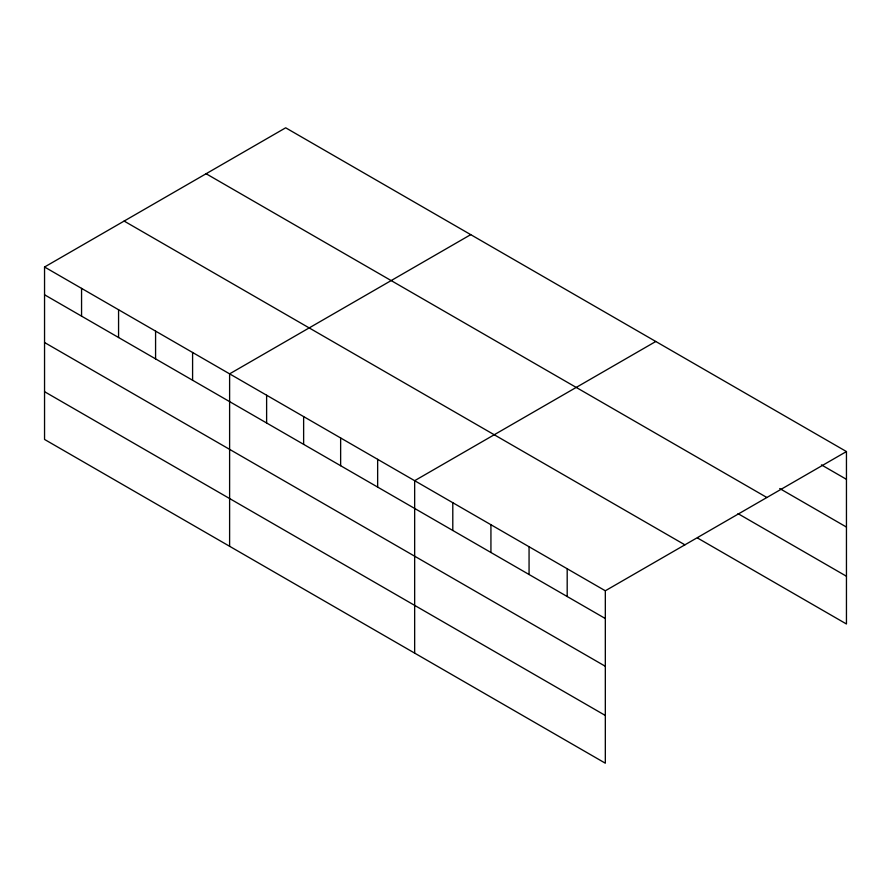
<?xml version="1.0" encoding="UTF-8"?>
<svg xmlns="http://www.w3.org/2000/svg" width="891" height="891" viewBox="0 0 891 891"><rect width="100%" height="100%" fill="white"/><g stroke="black" fill="none" stroke-linecap="round" stroke-linejoin="round"><path stroke-width="1.34" d="M44.55 267.01L605.323 590.778L605.323 763.197L44.55 439.441L44.55 267.01L285.677 127.803L846.45 451.559L846.45 623.99L697.497 537.986M470.726 234.645L229.611 373.852L229.611 546.283M655.787 341.487L414.66 480.695L414.66 653.125M605.323 590.778L846.45 451.559M821.424 464.879L846.45 479.325M779.714 488.535L846.45 527.06M206.099 173.734L766.884 497.501M738.015 513.639L846.45 576.243M124.116 221.068L684.901 544.835M44.55 294.776L605.323 618.532M44.55 342.512L605.323 666.279M44.55 391.695L605.323 715.462M567.188 568.759L567.188 596.513M529.065 546.74L529.065 574.506M490.93 524.721L490.93 552.487M452.795 502.713L452.795 530.468M377.65 459.322L377.65 487.087M340.64 437.96L340.64 465.715M303.631 416.587L303.631 444.353M266.621 395.225L266.621 422.98M192.59 352.48L192.59 380.245M155.58 331.118L155.58 358.873M118.57 309.745L118.57 337.511M81.56 288.383L81.56 316.138"/></g></svg>
